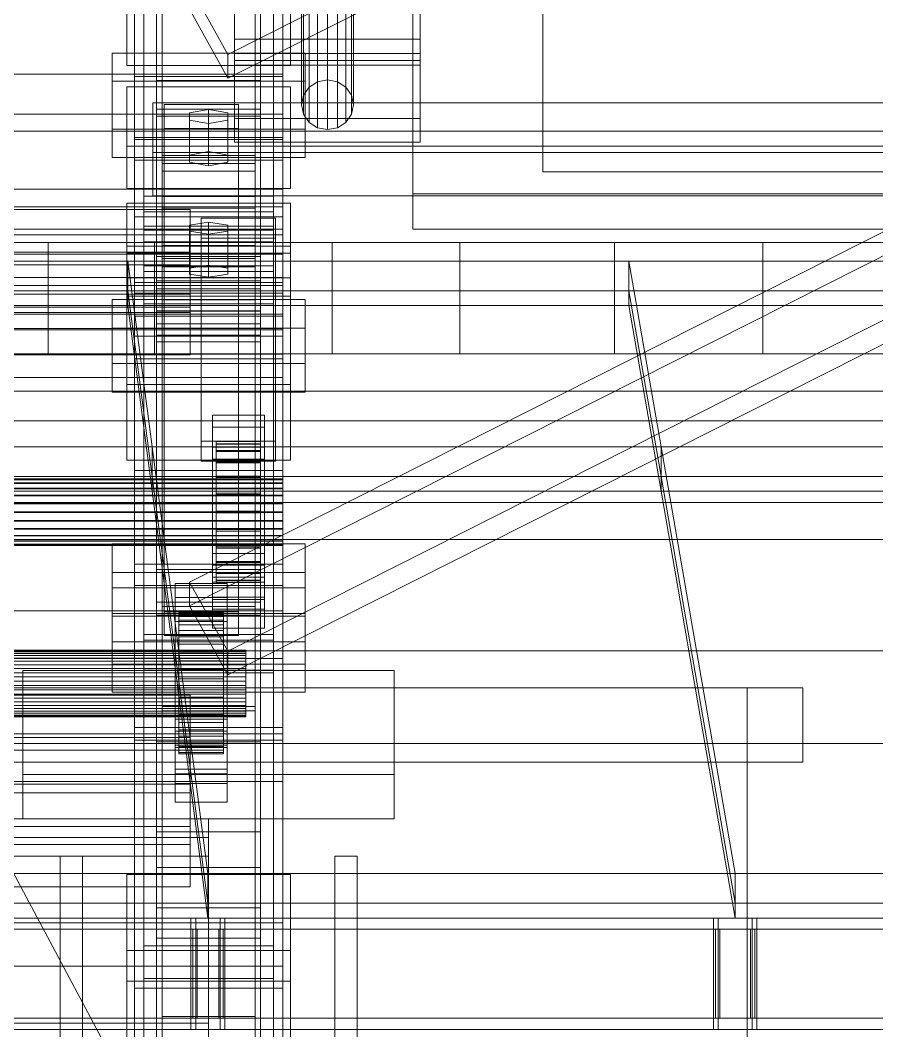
# Model space of a CAD drawing. Header units: millimetres. Extents: x -2500 to 58855, y -53268 to 6837.
# Drawn here: x 379.3 to 609.9, y -33142.4 to -32870.1 of the extents above; entities that cross this region are included whole.
import ezdxf

# ---------------------------------------------------------------- set-up
doc = ezdxf.new("R2010")
doc.units = ezdxf.units.MM
for name, color, linetype, lineweight in [('frontal_C01', 7, 'Continuous', 0), ('frontal_C02', 7, 'Continuous', 0), ('frontal_C03', 7, 'Continuous', 0), ('frontal_mezcladora', 7, 'Continuous', 0), ('frontal_secador', 7, 'Continuous', 0)]:
    doc.layers.add(name, color=color, linetype=linetype, lineweight=lineweight)

msp = doc.modelspace()

# ---------------------------------------------------------------- linework, layer by layer
at = {"layer": 'frontal_C01'}
for p, q in [((412.5, -32926.695), (412.5, -32651.961)), ((447.5, -32651.961), (447.5, -32926.695)), ((412.5, -32936.3), (412.5, -32661.566)), ((447.5, -32936.3), (447.5, -32661.566)), ((410, -32907.814), (410, -32736.521)), ((450, -32736.521), (450, -32907.814)), ((410, -33130.885), (410, -32746.676)), ((450, -32746.676), (450, -33130.885)), ((417.5, -32751.695), (417.5, -32917.569)), ((417.5, -33411.882), (417.5, -32752.939)), ((442.5, -32917.569), (442.5, -32751.695)), ((442.5, -32752.939), (442.5, -33411.882)), ((412.5, -33035.555), (412.5, -32760.82)), ((447.5, -32760.82), (447.5, -33035.555)), ((412.5, -33045.16), (412.5, -32770.426)), ((447.5, -33045.16), (447.5, -32770.426)), ((417.5, -33437.251), (417.5, -32778.308)), ((417.5, -32779.551), (417.5, -32945.426)), ((442.5, -33437.251), (442.5, -32778.308)), ((442.5, -32779.551), (442.5, -32945.426)), ((410, -32955.182), (410, -32783.889)), ((410, -33168.78), (410, -32784.57)), ((450, -32955.182), (450, -32783.889)), ((450, -33168.78), (450, -32784.57)), ((416, -32886.311), (416, -32802.024)), ((444, -32802.024), (444, -32886.311)), ((416, -32811.629), (416, -32895.917)), ((444, -32895.917), (444, -32811.629)), ((408, -32853.869), (408, -32882.289)), ((452, -32882.289), (452, -32853.869)), ((408, -32859.877), (408, -32882.289)), ((452, -32882.289), (452, -32859.877)), ((404, -32899.465), (404, -32878.974)), ((404, -32878.974), (456, -32878.974)), ((404, -32886.553), (404, -32878.974)), ((456, -32878.974), (456, -32899.465)), ((456, -32878.974), (456, -32886.553)), ((408, -32882.289), (452, -32882.289)), ((444, -32886.311), (416, -32886.311)), ((416, -32886.311), (416, -32895.917)), ((444, -32895.917), (444, -32886.311)), ((456, -32886.553), (404, -32886.553)), ((404, -32886.553), (404, -32907.044)), ((408, -32904.048), (408, -32888.039)), ((408, -32888.039), (452, -32888.039)), ((408, -32899.408), (408, -32888.039)), ((452, -32888.039), (452, -32904.048)), ((452, -32888.039), (452, -32899.408)), ((456, -32907.044), (456, -32886.553)), ((418, -32899.245), (418, -32892.842)), ((418, -32892.842), (438, -32892.842)), ((418, -33029.451), (418, -32892.842)), ((430, -32894.123), (424.804, -32895.083)), ((435.196, -32895.083), (430, -32894.123)), ((430, -32905.491), (430, -32894.123)), ((438, -32892.842), (438, -32899.245)), ((438, -32892.842), (438, -33029.451)), ((416, -32895.917), (444, -32895.917)), ((424.804, -32895.083), (424.804, -32897.004)), ((424.804, -32906.451), (424.804, -32895.083)), ((424.804, -32897.004), (430, -32897.965)), ((424.804, -32908.372), (424.804, -32897.004)), ((430, -32897.965), (435.196, -32897.004)), ((435.196, -32897.004), (435.196, -32895.083)), ((435.196, -32906.451), (435.196, -32895.083)), ((435.196, -32908.372), (435.196, -32897.004)), ((456, -32899.465), (404, -32899.465)), ((404, -32899.465), (404, -32907.044)), ((452, -32899.408), (408, -32899.408)), ((408, -32899.408), (408, -32915.416)), ((438, -32899.245), (418, -32899.245)), ((418, -32899.245), (418, -33035.855)), ((430, -32897.965), (430, -32909.333)), ((438, -33035.855), (438, -32899.245)), ((452, -32915.416), (452, -32899.408)), ((456, -32907.044), (456, -32899.465)), ((452, -32904.048), (408, -32904.048)), ((408, -32904.048), (408, -32915.416)), ((424.804, -32906.451), (430, -32905.491)), ((430, -32905.491), (435.196, -32906.451)), ((452, -32915.416), (452, -32904.048)), ((404, -32907.044), (456, -32907.044)), ((450, -32907.814), (410, -32907.814)), ((410, -32907.814), (410, -32955.182)), ((410, -33016.673), (410, -32907.814)), ((424.804, -32908.372), (424.804, -32906.451)), ((435.196, -32906.451), (435.196, -32908.372)), ((450, -32955.182), (450, -32907.814)), ((450, -32907.814), (450, -33016.673)), ((430, -32909.333), (424.804, -32908.372)), ((435.196, -32908.372), (430, -32909.333)), ((408, -32915.416), (452, -32915.416)), ((442.5, -32917.569), (417.5, -32917.569)), ((417.5, -32917.569), (417.5, -32945.426)), ((442.5, -32945.426), (442.5, -32917.569)), ((-450, -32920.358), (450, -32920.358)), ((450, -32920.358), (450, -32933.165)), ((450, -32920.358), (450, -32953.515)), ((447.5, -32926.695), (412.5, -32926.695)), ((412.5, -32926.695), (412.5, -32936.3)), ((447.5, -32936.3), (447.5, -32926.695)), ((-425, -32932.572), (425, -32932.572)), ((425, -32932.572), (425, -32948.837)), ((425, -32932.572), (425, -32943.94)), ((450, -32933.165), (-450, -32933.165)), ((450, -32966.322), (450, -32933.165)), ((412.5, -32936.3), (447.5, -32936.3)), ((425, -32943.94), (-425, -32943.94)), ((416, -32954.98), (416, -32945.375)), ((416, -32945.375), (444, -32945.375)), ((416, -33030.39), (416, -32945.375)), ((417.5, -32945.426), (442.5, -32945.426)), ((425, -32960.205), (425, -32943.94)), ((444, -32945.375), (444, -32954.98)), ((444, -32945.375), (444, -33030.39)), ((425, -32948.837), (-425, -32948.837)), ((425, -32960.205), (425, -32948.837)), ((450, -32953.515), (-450, -32953.515)), ((450, -32966.322), (450, -32953.515)), ((410, -32955.182), (450, -32955.182)), ((410, -33064.041), (410, -32955.182)), ((444, -32954.98), (416, -32954.98)), ((416, -32954.98), (416, -33039.995)), ((444, -33039.995), (444, -32954.98)), ((450, -33064.041), (450, -32955.182)), ((-425, -32960.205), (425, -32960.205)), ((-450, -32966.322), (450, -32966.322)), ((450, -33016.673), (410, -33016.673)), ((410, -33016.673), (410, -33064.041)), ((410, -33400.882), (410, -33016.673)), ((450, -33064.041), (450, -33016.673)), ((450, -33016.673), (450, -33400.882)), ((421, -33025.662), (421, -33021.82)), ((421, -33021.82), (435, -33021.82)), ((421, -33061.609), (421, -33021.82)), ((435, -33021.82), (435, -33025.662)), ((435, -33021.82), (435, -33061.609)), ((404, -33043.543), (404, -33023.052)), ((404, -33023.052), (456, -33023.052)), ((404, -33030.631), (404, -33023.052)), ((456, -33023.052), (456, -33043.543)), ((456, -33023.052), (456, -33030.631)), ((435, -33025.662), (421, -33025.662)), ((421, -33025.662), (421, -33065.451)), ((435, -33065.451), (435, -33025.662)), ((-450, -33029.217), (450, -33029.217)), ((456, -33030.631), (404, -33030.631)), ((404, -33030.631), (404, -33051.122)), ((444, -33030.39), (416, -33030.39)), ((416, -33030.39), (416, -33039.995)), ((438, -33029.451), (418, -33029.451)), ((418, -33029.451), (418, -33035.855)), ((422, -33039.777), (422, -33029.797)), ((422, -33029.797), (422, -33030.128)), ((422, -33029.797), (434, -33029.797)), ((422, -33030.758), (422, -33029.797)), ((422, -33039.933), (422, -33030.128)), ((422, -33030.128), (422, -33031.729)), ((422, -33030.128), (434, -33030.128)), ((434, -33030.128), (434, -33029.797)), ((434, -33029.797), (434, -33039.777)), ((434, -33029.797), (434, -33030.758)), ((434, -33031.729), (434, -33030.128)), ((434, -33030.128), (434, -33039.933)), ((438, -33035.855), (438, -33029.451)), ((444, -33039.995), (444, -33030.39)), ((450, -33029.217), (450, -33042.024)), ((450, -33029.217), (450, -33062.374)), ((456, -33051.122), (456, -33030.631)), ((421, -33035.907), (421, -33032.065)), ((421, -33032.065), (435, -33032.065)), ((421, -33071.854), (421, -33032.065)), ((422, -33040.232), (422, -33030.758)), ((422, -33030.758), (434, -33030.758)), ((422, -33032.946), (422, -33030.758)), ((422, -33040.692), (422, -33031.729)), ((422, -33031.729), (422, -33034.49)), ((422, -33031.729), (434, -33031.729)), ((422, -33041.268), (422, -33032.946)), ((422, -33032.946), (434, -33032.946)), ((422, -33036.211), (422, -33032.946)), ((434, -33030.758), (434, -33040.232)), ((434, -33030.758), (434, -33032.946)), ((434, -33034.49), (434, -33031.729)), ((434, -33031.729), (434, -33040.692)), ((434, -33032.946), (434, -33041.268)), ((434, -33032.946), (434, -33036.211)), ((435, -33032.065), (435, -33035.907)), ((435, -33032.065), (435, -33071.854)), ((447.5, -33035.555), (412.5, -33035.555)), ((412.5, -33035.555), (412.5, -33045.16)), ((418, -33035.855), (438, -33035.855)), ((435, -33035.907), (421, -33035.907)), ((421, -33035.907), (421, -33075.696)), ((422, -33042), (422, -33034.49)), ((422, -33034.49), (422, -33038.223)), ((422, -33034.49), (434, -33034.49)), ((434, -33038.223), (434, -33034.49)), ((434, -33034.49), (434, -33042)), ((435, -33075.696), (435, -33035.907)), ((447.5, -33045.16), (447.5, -33035.555)), ((422, -33042.815), (422, -33036.211)), ((422, -33036.211), (434, -33036.211)), ((422, -33040.332), (422, -33036.211)), ((422, -33043.768), (422, -33038.223)), ((422, -33038.223), (422, -33042.675)), ((422, -33038.223), (434, -33038.223)), ((434, -33036.211), (434, -33042.815)), ((434, -33036.211), (434, -33040.332)), ((434, -33042.675), (434, -33038.223)), ((434, -33038.223), (434, -33043.768)), ((-440, -33039.777), (440, -33039.777)), ((-440, -33039.933), (440, -33039.933)), ((-440, -33040.232), (440, -33040.232)), ((-440, -33040.692), (440, -33040.692)), ((-440, -33041.268), (440, -33041.268)), ((416, -33039.995), (444, -33039.995)), ((422, -33039.933), (422, -33039.777)), ((434, -33039.777), (422, -33039.777)), ((422, -33039.777), (422, -33040.232)), ((422, -33040.692), (422, -33039.933)), ((434, -33039.933), (422, -33039.933)), ((434, -33040.232), (422, -33040.232)), ((422, -33040.232), (422, -33041.268)), ((422, -33044.767), (422, -33040.332)), ((422, -33040.332), (434, -33040.332)), ((422, -33045.027), (422, -33040.332)), ((422, -33042), (422, -33040.692)), ((434, -33040.692), (422, -33040.692)), ((434, -33041.268), (422, -33041.268)), ((422, -33041.268), (422, -33042.815)), ((434, -33039.777), (434, -33039.933)), ((434, -33040.232), (434, -33039.777)), ((434, -33039.933), (434, -33040.692)), ((434, -33041.268), (434, -33040.232)), ((434, -33040.332), (434, -33044.767)), ((434, -33040.332), (434, -33045.027)), ((434, -33040.692), (434, -33042)), ((434, -33042.815), (434, -33041.268)), ((440, -33039.933), (440, -33039.777)), ((440, -33039.777), (440, -33040.232)), ((440, -33040.692), (440, -33039.933)), ((440, -33040.232), (440, -33041.268)), ((440, -33042), (440, -33040.692)), ((440, -33041.268), (440, -33042.815)), ((450, -33042.024), (-450, -33042.024)), ((-440, -33042), (440, -33042)), ((-440, -33042.815), (440, -33042.815)), ((-440, -33043.768), (440, -33043.768)), ((456, -33043.543), (404, -33043.543)), ((404, -33043.543), (404, -33051.122)), ((422, -33043.768), (422, -33042)), ((434, -33042), (422, -33042)), ((422, -33042.675), (422, -33045.877)), ((434, -33042.675), (422, -33042.675)), ((422, -33042.675), (422, -33047.541)), ((434, -33042.815), (422, -33042.815)), ((422, -33042.815), (422, -33044.767)), ((422, -33045.877), (422, -33043.768)), ((434, -33043.768), (422, -33043.768)), ((434, -33042), (434, -33043.768)), ((434, -33045.877), (434, -33042.675)), ((434, -33047.541), (434, -33042.675)), ((434, -33044.767), (434, -33042.815)), ((434, -33043.768), (434, -33045.877)), ((440, -33043.768), (440, -33042)), ((440, -33042.815), (440, -33044.767)), ((440, -33045.877), (440, -33043.768)), ((450, -33075.181), (450, -33042.024)), ((456, -33051.122), (456, -33043.543)), ((-440, -33044.767), (440, -33044.767)), ((440, -33045.877), (-440, -33045.877)), ((-440, -33046.991), (440, -33046.991)), ((412.5, -33045.16), (447.5, -33045.16)), ((434, -33044.767), (422, -33044.767)), ((422, -33044.767), (422, -33046.991)), ((422, -33046.991), (422, -33045.027)), ((422, -33045.027), (434, -33045.027)), ((422, -33049.975), (422, -33045.027)), ((422, -33045.877), (434, -33045.877)), ((422, -33048.181), (422, -33045.877)), ((434, -33046.991), (422, -33046.991)), ((422, -33046.991), (422, -33049.335)), ((434, -33046.991), (434, -33044.767)), ((434, -33045.027), (434, -33046.991)), ((434, -33045.027), (434, -33049.975)), ((434, -33045.877), (434, -33048.181)), ((434, -33049.335), (434, -33046.991)), ((440, -33044.767), (440, -33046.991)), ((440, -33048.181), (440, -33045.877)), ((440, -33046.991), (440, -33049.335)), ((-440, -33048.181), (440, -33048.181)), ((-440, -33049.335), (440, -33049.335)), ((422, -33048.181), (422, -33047.541)), ((422, -33047.541), (422, -33052.49)), ((422, -33047.541), (434, -33047.541)), ((422, -33050.526), (422, -33048.181)), ((434, -33048.181), (422, -33048.181)), ((422, -33049.335), (422, -33049.975)), ((434, -33049.335), (422, -33049.335)), ((422, -33049.335), (422, -33051.64)), ((434, -33052.49), (434, -33047.541)), ((434, -33047.541), (434, -33048.181)), ((434, -33048.181), (434, -33050.526)), ((434, -33049.975), (434, -33049.335)), ((434, -33051.64), (434, -33049.335)), ((440, -33050.526), (440, -33048.181)), ((440, -33049.335), (440, -33051.64)), ((-440, -33050.526), (440, -33050.526)), ((-440, -33051.64), (440, -33051.64)), ((404, -33051.122), (456, -33051.122)), ((422, -33049.975), (434, -33049.975)), ((422, -33054.841), (422, -33049.975)), ((422, -33052.75), (422, -33050.526)), ((422, -33050.526), (422, -33052.49)), ((434, -33050.526), (422, -33050.526)), ((422, -33051.64), (422, -33054.841)), ((434, -33051.64), (422, -33051.64)), ((422, -33051.64), (422, -33053.748)), ((422, -33052.49), (422, -33057.184)), ((422, -33052.49), (434, -33052.49)), ((434, -33049.975), (434, -33054.841)), ((434, -33052.49), (434, -33050.526)), ((434, -33050.526), (434, -33052.75)), ((434, -33054.841), (434, -33051.64)), ((434, -33053.748), (434, -33051.64)), ((434, -33057.184), (434, -33052.49)), ((440, -33052.75), (440, -33050.526)), ((440, -33051.64), (440, -33053.748)), ((-440, -33052.75), (440, -33052.75)), ((-440, -33053.748), (440, -33053.748)), ((-440, -33054.701), (440, -33054.701)), ((422, -33054.701), (422, -33052.75)), ((422, -33052.75), (422, -33057.184)), ((434, -33052.75), (422, -33052.75)), ((422, -33053.748), (422, -33059.293)), ((434, -33053.748), (422, -33053.748)), ((422, -33053.748), (422, -33055.517)), ((422, -33056.248), (422, -33054.701)), ((422, -33054.701), (422, -33061.305)), ((434, -33054.701), (422, -33054.701)), ((422, -33054.841), (434, -33054.841)), ((422, -33059.293), (422, -33054.841)), ((434, -33057.184), (434, -33052.75)), ((434, -33052.75), (434, -33054.701)), ((434, -33059.293), (434, -33053.748)), ((434, -33055.517), (434, -33053.748)), ((434, -33061.305), (434, -33054.701)), ((434, -33054.701), (434, -33056.248)), ((434, -33054.841), (434, -33059.293)), ((440, -33054.701), (440, -33052.75)), ((440, -33053.748), (440, -33055.517)), ((440, -33056.248), (440, -33054.701)), ((-440, -33055.517), (440, -33055.517)), ((-440, -33056.248), (440, -33056.248)), ((-440, -33056.825), (440, -33056.825)), ((-440, -33057.284), (440, -33057.284)), ((-440, -33057.583), (440, -33057.583)), ((-440, -33057.74), (440, -33057.74)), ((422, -33055.517), (422, -33063.026)), ((434, -33055.517), (422, -33055.517)), ((422, -33055.517), (422, -33056.825)), ((422, -33057.284), (422, -33056.248)), ((422, -33056.248), (422, -33064.57)), ((434, -33056.248), (422, -33056.248)), ((422, -33056.825), (422, -33065.787)), ((434, -33056.825), (422, -33056.825)), ((422, -33056.825), (422, -33057.583)), ((422, -33057.184), (422, -33061.305)), ((422, -33057.184), (434, -33057.184)), ((422, -33057.74), (422, -33057.284)), ((422, -33057.284), (422, -33066.758)), ((434, -33057.284), (422, -33057.284)), ((422, -33057.583), (422, -33067.388)), ((434, -33057.583), (422, -33057.583)), ((422, -33057.583), (422, -33057.74)), ((422, -33057.74), (422, -33067.719)), ((434, -33057.74), (422, -33057.74)), ((434, -33063.026), (434, -33055.517)), ((434, -33056.825), (434, -33055.517)), ((434, -33064.57), (434, -33056.248)), ((434, -33056.248), (434, -33057.284)), ((434, -33065.787), (434, -33056.825)), ((434, -33057.583), (434, -33056.825)), ((434, -33061.305), (434, -33057.184)), ((434, -33066.758), (434, -33057.284)), ((434, -33057.284), (434, -33057.74)), ((434, -33067.388), (434, -33057.583)), ((434, -33057.74), (434, -33057.583)), ((434, -33067.719), (434, -33057.74)), ((440, -33055.517), (440, -33056.825)), ((440, -33057.284), (440, -33056.248)), ((440, -33056.825), (440, -33057.583)), ((440, -33057.74), (440, -33057.284)), ((440, -33057.583), (440, -33057.74)), ((421, -33073.175), (421, -33058.447)), ((421, -33058.447), (435, -33058.447)), ((421, -33066.025), (421, -33058.447)), ((422, -33059.293), (434, -33059.293)), ((422, -33063.026), (422, -33059.293)), ((434, -33059.293), (434, -33063.026)), ((435, -33058.447), (435, -33073.175)), ((435, -33058.447), (435, -33066.025)), ((450, -33062.374), (-450, -33062.374)), ((435, -33061.609), (421, -33061.609)), ((421, -33061.609), (421, -33065.451)), ((422, -33061.305), (422, -33064.57)), ((422, -33061.305), (434, -33061.305)), ((422, -33063.026), (434, -33063.026)), ((422, -33065.787), (422, -33063.026)), ((434, -33064.57), (434, -33061.305)), ((434, -33063.026), (434, -33065.787)), ((435, -33065.451), (435, -33061.609)), ((450, -33075.181), (450, -33062.374)), ((410, -33064.041), (450, -33064.041)), ((410, -33448.25), (410, -33064.041)), ((421, -33065.451), (435, -33065.451)), ((435, -33066.025), (421, -33066.025)), ((421, -33066.025), (421, -33080.753)), ((422, -33064.57), (422, -33066.758)), ((422, -33064.57), (434, -33064.57)), ((422, -33065.787), (434, -33065.787)), ((422, -33067.388), (422, -33065.787)), ((434, -33066.758), (434, -33064.57)), ((434, -33065.787), (434, -33067.388)), ((435, -33080.753), (435, -33066.025)), ((450, -33448.25), (450, -33064.041)), ((422, -33066.758), (422, -33067.719)), ((422, -33066.758), (434, -33066.758)), ((422, -33067.388), (434, -33067.388)), ((422, -33067.719), (422, -33067.388)), ((422, -33067.719), (434, -33067.719)), ((434, -33067.719), (434, -33066.758)), ((434, -33067.388), (434, -33067.719)), ((435, -33071.854), (421, -33071.854)), ((421, -33071.854), (421, -33075.696)), ((435, -33073.175), (421, -33073.175)), ((421, -33073.175), (421, -33080.753)), ((435, -33075.696), (435, -33071.854)), ((435, -33080.753), (435, -33073.175)), ((-450, -33075.181), (450, -33075.181)), ((-425, -33075.923), (425, -33075.923)), ((421, -33075.696), (435, -33075.696)), ((425, -33075.923), (425, -33092.188)), ((425, -33075.923), (425, -33087.291)), ((421, -33080.753), (435, -33080.753)), ((425, -33087.291), (-425, -33087.291)), ((425, -33103.556), (425, -33087.291)), ((416, -33098.332), (416, -33088.726)), ((416, -33088.726), (444, -33088.726)), ((416, -33174.468), (416, -33088.726)), ((444, -33088.726), (444, -33098.332)), ((444, -33088.726), (444, -33174.468)), ((425, -33092.188), (-425, -33092.188)), ((425, -33103.556), (425, -33092.188)), ((444, -33098.332), (416, -33098.332)), ((416, -33098.332), (416, -33184.074)), ((444, -33184.074), (444, -33098.332)), ((-425, -33103.556), (425, -33103.556)), ((450, -33130.885), (410, -33130.885)), ((410, -33130.885), (410, -33168.78)), ((410, -33515.094), (410, -33130.885)), ((450, -33168.78), (450, -33130.885)), ((450, -33130.885), (450, -33515.094))]:
    msp.add_line(p, q, dxfattribs=at)
at = {"layer": 'frontal_C02'}
for p, q in [((485, -32916.833), (485, -32694.711)), ((485, -32704.274), (485, -32926.396)), ((416, -32948.517), (416, -32733.342)), ((444, -32733.342), (444, -32948.517)), ((416, -32741.525), (416, -32956.701)), ((444, -32956.701), (444, -32741.525)), ((435.136, -32879.321), (685.136, -32753.084)), ((435.136, -32885.751), (685.136, -32759.514)), ((410, -32923.039), (410, -32766.677)), ((450, -32766.677), (450, -32923.039)), ((410, -32961.292), (410, -32804.93)), ((450, -32961.292), (450, -32804.93)), ((437, -32882.251), (437, -32809.185)), ((487, -32809.185), (487, -32882.251)), ((457.05, -32888.144), (457.05, -32820.923)), ((459.321, -32886.693), (459.321, -32819.472)), ((462, -32886.184), (462, -32818.962)), ((464.679, -32886.693), (464.679, -32819.472)), ((466.95, -32888.144), (466.95, -32820.923)), ((437, -32875.235), (437, -32822.627)), ((437, -32823.53), (437, -32896.596)), ((455.533, -32890.316), (455.533, -32823.095)), ((468.467, -32890.316), (468.467, -32823.095)), ((487, -32822.627), (487, -32875.235)), ((487, -32896.596), (487, -32823.53)), ((437, -32879.06), (437, -32826.452)), ((455, -32892.878), (455, -32825.657)), ((469, -32825.657), (469, -32892.878)), ((487, -32826.452), (487, -32879.06)), ((437, -32828.365), (437, -32880.973)), ((455.533, -32895.44), (455.533, -32828.219)), ((468.467, -32895.44), (468.467, -32828.219)), ((487, -32880.973), (487, -32828.365)), ((457.05, -32897.612), (457.05, -32830.39)), ((459.321, -32899.063), (459.321, -32831.842)), ((464.679, -32899.063), (464.679, -32831.842)), ((466.95, -32897.612), (466.95, -32830.39)), ((462, -32899.572), (462, -32832.351)), ((437, -32850.361), (437, -32902.968)), ((487, -32902.968), (487, -32850.361)), ((520, -32851.694), (520, -32910.987)), ((520, -32852.534), (520, -32910.987)), ((435.136, -32879.321), (424.864, -32860.716)), ((424.864, -32867.145), (435.136, -32885.751)), ((487, -32875.235), (437, -32875.235)), ((437, -32875.235), (437, -32880.973)), ((487, -32880.973), (487, -32875.235)), ((435.136, -32885.751), (435.136, -32879.321)), ((487, -32879.06), (437, -32879.06)), ((437, -32879.06), (437, -32902.968)), ((437, -32880.973), (487, -32880.973)), ((487, -32902.968), (487, -32879.06)), ((487, -32882.251), (437, -32882.251)), ((437, -32882.251), (437, -32896.596)), ((487, -32896.596), (487, -32882.251)), ((459.321, -32886.693), (462, -32886.184)), ((462, -32886.184), (464.679, -32886.693)), ((455.533, -32890.316), (457.05, -32888.144)), ((457.05, -32888.144), (459.321, -32886.693)), ((464.679, -32886.693), (466.95, -32888.144)), ((466.95, -32888.144), (468.467, -32890.316)), ((455, -32892.878), (455.533, -32890.316)), ((468.467, -32890.316), (469, -32892.878)), ((415, -32904.025), (415, -32892.334)), ((415, -32892.334), (760, -32892.334)), ((415, -32905.723), (415, -32892.334)), ((416, -32902.271), (416, -32894.088)), ((416, -32894.088), (444, -32894.088)), ((416, -33109.263), (416, -32894.088)), ((444, -32894.088), (444, -32902.271)), ((444, -32894.088), (444, -33109.263)), ((455.533, -32895.44), (455, -32892.878)), ((469, -32892.878), (468.467, -32895.44)), ((424.864, -33021.462), (674.864, -32895.225)), ((437, -32896.596), (487, -32896.596)), ((457.05, -32897.612), (455.533, -32895.44)), ((468.467, -32895.44), (466.95, -32897.612)), ((459.321, -32899.063), (457.05, -32897.612)), ((462, -32899.572), (459.321, -32899.063)), ((464.679, -32899.063), (462, -32899.572)), ((466.95, -32897.612), (464.679, -32899.063)), ((444, -32902.271), (416, -32902.271)), ((416, -32902.271), (416, -33117.447)), ((674.864, -32901.655), (424.864, -33027.892)), ((444, -33117.447), (444, -32902.271)), ((760, -32904.025), (415, -32904.025)), ((415, -32904.025), (415, -32917.413)), ((437, -32902.968), (487, -32902.968)), ((760, -32905.723), (415, -32905.723)), ((415, -32905.723), (415, -32917.413)), ((520, -32910.987), (740, -32910.987)), ((435.136, -33040.067), (685.136, -32913.83)), ((415, -32917.413), (760, -32917.413)), ((775, -32916.833), (485, -32916.833)), ((485, -32916.833), (485, -32926.396)), ((-425, -32921.124), (425, -32921.124)), ((425, -32921.124), (425, -32935.971)), ((425, -32921.124), (425, -32932.6)), ((435.136, -33046.497), (685.136, -32920.26)), ((450, -32923.039), (410, -32923.039)), ((410, -32923.039), (410, -32961.292)), ((410, -33022.409), (410, -32923.039)), ((450, -32961.292), (450, -32923.039)), ((450, -32923.039), (450, -33022.409)), ((485, -32926.396), (775, -32926.396)), ((425, -32932.6), (-425, -32932.6)), ((425, -32947.447), (425, -32932.6)), ((416, -32942.495), (416, -32933.727)), ((416, -32933.727), (444, -32933.727)), ((416, -33018.078), (416, -32933.727)), ((444, -32933.727), (444, -32942.495)), ((444, -32933.727), (444, -33018.078)), ((425, -32935.971), (-425, -32935.971)), ((412.5, -32946.549), (412.5, -32937.781)), ((412.5, -32937.781), (447.5, -32937.781)), ((412.5, -33119.485), (412.5, -32937.781)), ((425, -32947.447), (425, -32935.971)), ((447.5, -32937.781), (447.5, -32946.549)), ((447.5, -32937.781), (447.5, -33119.485)), ((408, -32959.969), (408, -32939.511)), ((408, -32939.511), (452, -32939.511)), ((408, -32968.201), (408, -32939.511)), ((452, -32939.511), (452, -32959.969)), ((452, -32939.511), (452, -32968.201)), ((450, -32943.599), (410, -32943.599)), ((410, -32943.599), (410, -32991.416)), ((410, -33099.961), (410, -32943.599)), ((444, -32942.495), (416, -32942.495)), ((416, -32942.495), (416, -33026.846)), ((444, -33026.846), (444, -32942.495)), ((450, -32991.416), (450, -32943.599)), ((450, -32943.599), (450, -33099.961)), ((-425, -32947.447), (425, -32947.447)), ((447.5, -32946.549), (412.5, -32946.549)), ((412.5, -33128.253), (412.5, -32946.549)), ((444, -32948.517), (416, -32948.517)), ((416, -32948.517), (416, -32956.701)), ((444, -32956.701), (444, -32948.517)), ((447.5, -33128.253), (447.5, -32946.549)), ((416, -32956.701), (444, -32956.701)), ((452, -32959.969), (408, -32959.969)), ((408, -32959.969), (408, -32988.66)), ((410, -32961.292), (450, -32961.292)), ((410, -33060.662), (410, -32961.292)), ((450, -33060.662), (450, -32961.292)), ((452, -32988.66), (452, -32959.969)), ((452, -32968.201), (408, -32968.201)), ((408, -32968.201), (408, -32988.66)), ((452, -32988.66), (452, -32968.201)), ((408, -32988.66), (452, -32988.66)), ((410, -32991.416), (450, -32991.416)), ((410, -33147.778), (410, -32991.416)), ((450, -33147.778), (450, -32991.416)), ((404, -33029.902), (404, -33011.197)), ((404, -33011.197), (456, -33011.197)), ((404, -33018.848), (404, -33011.197)), ((456, -33011.197), (456, -33029.902)), ((456, -33011.197), (456, -33018.848)), ((456, -33018.848), (404, -33018.848)), ((404, -33018.848), (404, -33037.553)), ((444, -33018.078), (416, -33018.078)), ((416, -33018.078), (416, -33026.846)), ((444, -33026.846), (444, -33018.078)), ((456, -33037.553), (456, -33018.848)), ((450, -33022.409), (410, -33022.409)), ((410, -33022.409), (410, -33060.662)), ((410, -33373.127), (410, -33022.409)), ((435.136, -33040.067), (424.864, -33021.462)), ((424.864, -33021.462), (424.864, -33027.892)), ((450, -33060.662), (450, -33022.409)), ((450, -33022.409), (450, -33373.127)), ((416, -33026.846), (444, -33026.846)), ((417.5, -33056.197), (417.5, -33026.875)), ((417.5, -33026.875), (442.5, -33026.875)), ((417.5, -33026.875), (417.5, -33109.208)), ((424.864, -33027.892), (435.136, -33046.497)), ((442.5, -33026.875), (442.5, -33056.197)), ((442.5, -33109.208), (442.5, -33026.875)), ((456, -33029.902), (404, -33029.902)), ((404, -33029.902), (404, -33037.553)), ((442.5, -33028.053), (417.5, -33028.053)), ((417.5, -33028.053), (417.5, -33055.019)), ((417.5, -33560.475), (417.5, -33028.053)), ((442.5, -33055.019), (442.5, -33028.053)), ((442.5, -33028.053), (442.5, -33560.475)), ((456, -33037.553), (456, -33029.902)), ((404, -33037.553), (456, -33037.553)), ((412.5, -33045.92), (412.5, -33037.152)), ((412.5, -33037.152), (447.5, -33037.152)), ((412.5, -33218.856), (412.5, -33037.152)), ((447.5, -33037.152), (447.5, -33045.92)), ((447.5, -33037.152), (447.5, -33218.856)), ((435.136, -33046.497), (435.136, -33040.067)), ((447.5, -33045.92), (412.5, -33045.92)), ((412.5, -33227.624), (412.5, -33045.92)), ((447.5, -33227.624), (447.5, -33045.92)), ((-425, -33051.909), (425, -33051.909)), ((425, -33051.909), (425, -33066.756)), ((425, -33051.909), (425, -33063.385)), ((417.5, -33055.019), (442.5, -33055.019)), ((417.5, -33587.441), (417.5, -33055.019)), ((442.5, -33587.441), (442.5, -33055.019)), ((442.5, -33056.197), (417.5, -33056.197)), ((417.5, -33056.197), (417.5, -33138.53)), ((442.5, -33056.197), (442.5, -33138.53)), ((410, -33060.662), (450, -33060.662)), ((410, -33411.381), (410, -33060.662)), ((450, -33411.381), (450, -33060.662)), ((425, -33063.385), (-425, -33063.385)), ((425, -33078.232), (425, -33063.385)), ((416, -33073.28), (416, -33064.512)), ((416, -33064.512), (444, -33064.512)), ((416, -33149.598), (416, -33064.512)), ((444, -33064.512), (444, -33073.28)), ((444, -33064.512), (444, -33149.598)), ((425, -33066.756), (-425, -33066.756)), ((425, -33078.232), (425, -33066.756)), ((444, -33073.28), (416, -33073.28)), ((416, -33073.28), (416, -33158.366)), ((444, -33158.366), (444, -33073.28)), ((-425, -33078.232), (425, -33078.232)), ((408, -33120.715), (408, -33100.257)), ((408, -33100.257), (452, -33100.257)), ((408, -33128.947), (408, -33100.257)), ((450, -33099.961), (410, -33099.961)), ((410, -33099.961), (410, -33147.778)), ((410, -33199.331), (410, -33099.961)), ((450, -33147.778), (450, -33099.961)), ((450, -33099.961), (450, -33199.331)), ((452, -33100.257), (452, -33120.715)), ((452, -33100.257), (452, -33128.947)), ((444, -33109.263), (416, -33109.263)), ((416, -33109.263), (416, -33117.447)), ((442.5, -33109.208), (417.5, -33109.208)), ((417.5, -33109.208), (417.5, -33138.53)), ((442.5, -33138.53), (442.5, -33109.208)), ((444, -33117.447), (444, -33109.263)), ((-450, -33113.242), (450, -33113.242)), ((450, -33113.242), (450, -33124.933)), ((450, -33113.242), (450, -33146.714)), ((416, -33117.447), (444, -33117.447)), ((447.5, -33119.485), (412.5, -33119.485)), ((412.5, -33119.485), (412.5, -33128.253)), ((447.5, -33128.253), (447.5, -33119.485)), ((452, -33120.715), (408, -33120.715)), ((408, -33120.715), (408, -33149.406)), ((452, -33149.406), (452, -33120.715)), ((450, -33124.933), (-450, -33124.933)), ((450, -33158.405), (450, -33124.933)), ((412.5, -33128.253), (447.5, -33128.253)), ((452, -33128.947), (408, -33128.947)), ((408, -33128.947), (408, -33149.406)), ((452, -33149.406), (452, -33128.947)), ((417.5, -33138.53), (442.5, -33138.53))]:
    msp.add_line(p, q, dxfattribs=at)
at = {"layer": 'frontal_C03'}
for p, q in [((417.5, -32920.749), (417.5, -32528.676)), ((442.5, -32528.676), (442.5, -32920.749)), ((417.5, -32930.81), (417.5, -32538.737)), ((442.5, -32930.81), (442.5, -32538.737)), ((410, -32902.251), (410, -32579.08)), ((450, -32579.08), (450, -32902.251)), ((412.5, -32921.74), (412.5, -32594.301)), ((447.5, -32594.301), (447.5, -32921.74)), ((412.5, -32929.819), (412.5, -32602.381)), ((447.5, -32929.819), (447.5, -32602.381)), ((410, -32940.773), (410, -32617.602)), ((450, -32940.773), (450, -32617.602)), ((410, -32837.069), (410, -32885.222)), ((410, -32901.703), (410, -32837.069)), ((450, -32885.222), (450, -32837.069)), ((450, -32837.069), (450, -32901.703)), ((450, -32850.944), (450, -32884.651)), ((410, -32885.222), (410, -32858.291)), ((450, -32885.222), (450, -32858.291)), ((450, -32895.423), (450, -32861.716)), ((450, -32884.651), (-450, -32884.651)), ((410, -32885.222), (450, -32885.222)), ((410, -32949.856), (410, -32885.222)), ((450, -32895.423), (450, -32884.651)), ((450, -32949.856), (450, -32885.222)), ((-450, -32895.423), (450, -32895.423)), ((450, -32901.703), (410, -32901.703)), ((410, -32901.703), (410, -32949.856)), ((410, -33224.874), (410, -32901.703)), ((450, -32902.251), (410, -32902.251)), ((410, -32902.251), (410, -32940.773)), ((410, -33225.421), (410, -32902.251)), ((450, -32949.856), (450, -32901.703)), ((450, -32901.703), (450, -33224.874)), ((450, -32940.773), (450, -32902.251)), ((450, -32902.251), (450, -33225.421)), ((417.5, -32936.512), (417.5, -32906.512)), ((417.5, -32906.512), (442.5, -32906.512)), ((417.5, -32906.512), (417.5, -32910.779)), ((442.5, -32906.512), (442.5, -32936.512)), ((442.5, -32910.779), (442.5, -32906.512)), ((442.5, -32908.714), (417.5, -32908.714)), ((417.5, -32908.714), (417.5, -32934.309)), ((417.5, -33559.323), (417.5, -32908.714)), ((442.5, -32910.779), (417.5, -32910.779)), ((417.5, -32910.779), (417.5, -32940.779)), ((442.5, -32934.309), (442.5, -32908.714)), ((442.5, -32908.714), (442.5, -33559.323)), ((442.5, -32940.779), (442.5, -32910.779)), ((-450, -32915.578), (450, -32915.578)), ((450, -32915.578), (450, -32926.35)), ((450, -32915.578), (450, -32949.285)), ((412.5, -32925.551), (412.5, -32917.472)), ((412.5, -32917.472), (447.5, -32917.472)), ((412.5, -33244.91), (412.5, -32917.472)), ((447.5, -32917.472), (447.5, -32925.551)), ((447.5, -32917.472), (447.5, -33244.91)), ((408, -32932.881), (408, -32919.416)), ((408, -32919.416), (452, -32919.416)), ((408, -32930.972), (408, -32919.416)), ((447.5, -32921.74), (412.5, -32921.74)), ((412.5, -32921.74), (412.5, -32929.819)), ((417.5, -32930.81), (417.5, -32920.749)), ((417.5, -32920.749), (442.5, -32920.749)), ((442.5, -32920.749), (442.5, -32930.81)), ((447.5, -32929.819), (447.5, -32921.74)), ((452, -32919.416), (452, -32932.881)), ((452, -32919.416), (452, -32930.972)), ((430, -32924.532), (424.804, -32925.34)), ((428, -32928.841), (428, -32923.455)), ((428, -32923.455), (448, -32923.455)), ((428, -32983.55), (428, -32923.455)), ((435.196, -32925.34), (430, -32924.532)), ((430, -32936.089), (430, -32924.532)), ((448, -32923.455), (448, -32928.841)), ((448, -32923.455), (448, -32983.55)), ((450, -32926.35), (-450, -32926.35)), ((447.5, -32925.551), (412.5, -32925.551)), ((412.5, -33252.99), (412.5, -32925.551)), ((424.804, -32925.34), (424.804, -32926.956)), ((424.804, -32936.897), (424.804, -32925.34)), ((424.804, -32926.956), (430, -32927.764)), ((424.804, -32938.513), (424.804, -32926.956)), ((430, -32927.764), (435.196, -32926.956)), ((435.196, -32926.956), (435.196, -32925.34)), ((435.196, -32936.897), (435.196, -32925.34)), ((435.196, -32938.513), (435.196, -32926.956)), ((447.5, -33252.99), (447.5, -32925.551)), ((450, -32960.057), (450, -32926.35)), ((-450, -32927.889), (450, -32927.889)), ((412.5, -32929.819), (447.5, -32929.819)), ((448, -32928.841), (428, -32928.841)), ((428, -32928.841), (428, -32988.936)), ((430, -32927.764), (430, -32939.321)), ((448, -32988.936), (448, -32928.841)), ((450, -32927.889), (450, -32941.57)), ((450, -32927.889), (450, -32939.445)), ((452, -32930.972), (408, -32930.972)), ((408, -32930.972), (408, -32944.438)), ((442.5, -32930.81), (417.5, -32930.81)), ((452, -32944.438), (452, -32930.972)), ((452, -32932.881), (408, -32932.881)), ((408, -32932.881), (408, -32944.438)), ((417.5, -32934.309), (442.5, -32934.309)), ((417.5, -33584.918), (417.5, -32934.309)), ((442.5, -33584.918), (442.5, -32934.309)), ((452, -32944.438), (452, -32932.881)), ((442.5, -32936.512), (417.5, -32936.512)), ((417.5, -32936.512), (417.5, -32940.779)), ((424.804, -32936.897), (430, -32936.089)), ((424.804, -32938.513), (424.804, -32936.897)), ((430, -32936.089), (435.196, -32936.897)), ((435.196, -32936.897), (435.196, -32938.513)), ((442.5, -32936.512), (442.5, -32940.779)), ((450, -32939.445), (-450, -32939.445)), ((410, -32940.773), (450, -32940.773)), ((410, -33263.944), (410, -32940.773)), ((416, -32948.399), (416, -32940.32)), ((416, -32940.32), (444, -32940.32)), ((416, -32951.877), (416, -32940.32)), ((417.5, -32940.779), (442.5, -32940.779)), ((430, -32939.321), (424.804, -32938.513)), ((435.196, -32938.513), (430, -32939.321)), ((444, -32940.32), (444, -32948.399)), ((444, -32940.32), (444, -32951.877)), ((450, -32953.126), (450, -32939.445)), ((450, -33263.944), (450, -32940.773)), ((450, -32941.57), (-450, -32941.57)), ((450, -32953.126), (450, -32941.57)), ((404, -32962.608), (404, -32945.372)), ((404, -32945.372), (456, -32945.372)), ((404, -32953.077), (404, -32945.372)), ((408, -32944.438), (452, -32944.438)), ((456, -32945.372), (456, -32962.608)), ((456, -32945.372), (456, -32953.077)), ((444, -32948.399), (416, -32948.399)), ((416, -32948.399), (416, -32959.956)), ((444, -32959.956), (444, -32948.399)), ((450, -32949.285), (-450, -32949.285)), ((410, -32949.856), (450, -32949.856)), ((410, -33273.026), (410, -32949.856)), ((450, -32960.057), (450, -32949.285)), ((450, -33273.026), (450, -32949.856)), ((-450, -32953.126), (450, -32953.126)), ((456, -32953.077), (404, -32953.077)), ((404, -32953.077), (404, -32970.313)), ((444, -32951.877), (416, -32951.877)), ((416, -32951.877), (416, -32959.956)), ((444, -32959.956), (444, -32951.877)), ((456, -32970.313), (456, -32953.077)), ((416, -32959.956), (444, -32959.956)), ((-450, -32960.057), (450, -32960.057)), ((456, -32962.608), (404, -32962.608)), ((404, -32962.608), (404, -32970.313)), ((456, -32970.313), (456, -32962.608)), ((404, -32970.313), (456, -32970.313)), ((431, -32979.698), (431, -32976.466)), ((431, -32976.466), (445, -32976.466)), ((431, -33016.914), (431, -32976.466)), ((445, -32976.466), (445, -32979.698)), ((445, -32976.466), (445, -33016.914)), ((445, -32979.698), (431, -32979.698)), ((431, -32979.698), (431, -33020.146)), ((445, -33020.146), (445, -32979.698)), ((448, -32983.55), (428, -32983.55)), ((428, -32983.55), (428, -32988.936)), ((432, -32993.615), (432, -32983.616)), ((432, -32983.616), (432, -32984.21)), ((432, -32983.616), (444, -32983.616)), ((432, -32984.317), (432, -32983.616)), ((432, -32993.897), (432, -32984.21)), ((432, -32984.21), (432, -32986.058)), ((432, -32984.21), (444, -32984.21)), ((432, -32993.947), (432, -32984.317)), ((432, -32984.317), (444, -32984.317)), ((432, -32986.265), (432, -32984.317)), ((444, -32984.21), (444, -32983.616)), ((444, -32983.616), (444, -32993.615)), ((444, -32983.616), (444, -32984.317)), ((444, -32986.058), (444, -32984.21)), ((444, -32984.21), (444, -32993.897)), ((444, -32984.317), (444, -32993.947)), ((444, -32984.317), (444, -32986.265)), ((448, -32988.936), (448, -32983.55)), ((431, -32988.315), (431, -32985.084)), ((431, -32985.084), (445, -32985.084)), ((431, -33025.532), (431, -32985.084)), ((432, -32994.772), (432, -32986.058)), ((432, -32986.058), (432, -32989.034)), ((432, -32986.058), (444, -32986.058)), ((432, -32994.87), (432, -32986.265)), ((432, -32986.265), (444, -32986.265)), ((432, -32989.327), (432, -32986.265)), ((444, -32989.034), (444, -32986.058)), ((444, -32986.058), (444, -32994.772)), ((444, -32986.265), (444, -32994.87)), ((444, -32986.265), (444, -32989.327)), ((445, -32985.084), (445, -32988.315)), ((445, -32985.084), (445, -33025.532)), ((428, -32988.936), (448, -32988.936)), ((445, -32988.315), (431, -32988.315)), ((431, -32988.315), (431, -33028.764)), ((432, -32996.182), (432, -32989.034)), ((432, -32989.034), (432, -32992.936)), ((432, -32989.034), (444, -32989.034)), ((432, -32996.32), (432, -32989.327)), ((432, -32989.327), (444, -32989.327)), ((432, -32993.294), (432, -32989.327)), ((444, -32992.936), (444, -32989.034)), ((444, -32989.034), (444, -32996.182)), ((444, -32989.327), (444, -32996.32)), ((444, -32989.327), (444, -32993.294)), ((445, -33028.764), (445, -32988.315)), ((-450, -32993.615), (450, -32993.615)), ((-450, -32993.897), (450, -32993.897)), ((-450, -32993.947), (450, -32993.947)), ((-450, -32994.772), (450, -32994.772)), ((-450, -32994.87), (450, -32994.87)), ((432, -32998.03), (432, -32992.936)), ((432, -32992.936), (432, -32997.498)), ((432, -32992.936), (444, -32992.936)), ((432, -32998.2), (432, -32993.294)), ((432, -32993.294), (444, -32993.294)), ((432, -32997.897), (432, -32993.294)), ((432, -32993.897), (432, -32993.615)), ((444, -32993.615), (432, -32993.615)), ((432, -32993.615), (432, -32993.947)), ((432, -32994.772), (432, -32993.897)), ((444, -32993.897), (432, -32993.897)), ((444, -32993.947), (432, -32993.947)), ((432, -32993.947), (432, -32994.87)), ((432, -32996.182), (432, -32994.772)), ((444, -32994.772), (432, -32994.772)), ((444, -32994.87), (432, -32994.87)), ((432, -32994.87), (432, -32996.32)), ((444, -32997.498), (444, -32992.936)), ((444, -32992.936), (444, -32998.03)), ((444, -32993.294), (444, -32998.2)), ((444, -32993.294), (444, -32997.897)), ((444, -32993.615), (444, -32993.897)), ((444, -32993.947), (444, -32993.615)), ((444, -32993.897), (444, -32994.772)), ((444, -32994.87), (444, -32993.947)), ((444, -32994.772), (444, -32996.182)), ((444, -32996.32), (444, -32994.87)), ((450, -32993.897), (450, -32993.615)), ((450, -32993.615), (450, -32993.947)), ((450, -32994.772), (450, -32993.897)), ((450, -32993.947), (450, -32994.87)), ((450, -32996.182), (450, -32994.772)), ((450, -32994.87), (450, -32996.32)), ((-450, -32996.182), (450, -32996.182)), ((-450, -32996.32), (450, -32996.32)), ((-450, -32998.03), (450, -32998.03)), ((432, -32998.03), (432, -32996.182)), ((444, -32996.182), (432, -32996.182)), ((444, -32996.32), (432, -32996.32)), ((432, -32996.32), (432, -32998.2)), ((432, -32997.498), (432, -33000.191)), ((444, -32997.498), (432, -32997.498)), ((432, -32997.498), (432, -33002.408)), ((432, -33000.38), (432, -32997.897)), ((432, -32997.897), (444, -32997.897)), ((432, -33002.821), (432, -32997.897)), ((432, -33000.191), (432, -32998.03)), ((444, -32998.03), (432, -32998.03)), ((444, -32996.182), (444, -32998.03)), ((444, -32998.2), (444, -32996.32)), ((444, -33000.191), (444, -32997.498)), ((444, -33002.408), (444, -32997.498)), ((444, -32997.897), (444, -33000.38)), ((444, -32997.897), (444, -33002.821)), ((444, -32998.03), (444, -33000.191)), ((450, -32998.03), (450, -32996.182)), ((450, -32996.32), (450, -32998.2)), ((450, -33000.191), (450, -32998.03)), ((-450, -32998.2), (450, -32998.2)), ((450, -33000.191), (-450, -33000.191)), ((-450, -33000.38), (450, -33000.38)), ((444, -32998.2), (432, -32998.2)), ((432, -32998.2), (432, -33000.38)), ((432, -33000.191), (444, -33000.191)), ((432, -33002.517), (432, -33000.191)), ((444, -33000.38), (432, -33000.38)), ((432, -33000.38), (432, -33002.713)), ((444, -33000.38), (444, -32998.2)), ((444, -33000.191), (444, -33002.517)), ((444, -33002.713), (444, -33000.38)), ((450, -32998.2), (450, -33000.38)), ((450, -33002.517), (450, -33000.191)), ((450, -33000.38), (450, -33002.713)), ((-450, -33002.517), (450, -33002.517)), ((-450, -33002.713), (450, -33002.713)), ((432, -33002.517), (432, -33002.408)), ((432, -33002.408), (432, -33007.332)), ((432, -33002.408), (444, -33002.408)), ((432, -33004.849), (432, -33002.517)), ((444, -33002.517), (432, -33002.517)), ((432, -33002.713), (432, -33002.821)), ((444, -33002.713), (432, -33002.713)), ((432, -33002.713), (432, -33005.039)), ((432, -33002.821), (444, -33002.821)), ((432, -33007.732), (432, -33002.821)), ((444, -33007.332), (444, -33002.408)), ((444, -33002.408), (444, -33002.517)), ((444, -33002.517), (444, -33004.849)), ((444, -33002.821), (444, -33002.713)), ((444, -33005.039), (444, -33002.713)), ((444, -33002.821), (444, -33007.732)), ((450, -33004.849), (450, -33002.517)), ((450, -33002.713), (450, -33005.039)), ((-450, -33004.849), (450, -33004.849)), ((-450, -33005.039), (450, -33005.039)), ((432, -33007.03), (432, -33004.849)), ((432, -33004.849), (432, -33007.332)), ((444, -33004.849), (432, -33004.849)), ((432, -33005.039), (432, -33007.732)), ((444, -33005.039), (432, -33005.039)), ((432, -33005.039), (432, -33007.199)), ((444, -33007.332), (444, -33004.849)), ((444, -33004.849), (444, -33007.03)), ((444, -33007.732), (444, -33005.039)), ((444, -33007.199), (444, -33005.039)), ((450, -33007.03), (450, -33004.849)), ((450, -33005.039), (450, -33007.199)), ((-450, -33007.03), (450, -33007.03)), ((-450, -33007.199), (450, -33007.199)), ((-450, -33008.909), (450, -33008.909)), ((432, -33008.909), (432, -33007.03)), ((432, -33007.03), (432, -33011.935)), ((444, -33007.03), (432, -33007.03)), ((432, -33007.199), (432, -33012.293)), ((444, -33007.199), (432, -33007.199)), ((432, -33007.199), (432, -33009.048)), ((432, -33007.332), (432, -33011.935)), ((432, -33007.332), (444, -33007.332)), ((432, -33007.732), (444, -33007.732)), ((432, -33012.293), (432, -33007.732)), ((432, -33010.36), (432, -33008.909)), ((432, -33008.909), (432, -33015.903)), ((444, -33008.909), (432, -33008.909)), ((444, -33011.935), (444, -33007.03)), ((444, -33007.03), (444, -33008.909)), ((444, -33012.293), (444, -33007.199)), ((444, -33009.048), (444, -33007.199)), ((444, -33011.935), (444, -33007.332)), ((444, -33007.732), (444, -33012.293)), ((444, -33015.903), (444, -33008.909)), ((444, -33008.909), (444, -33010.36)), ((450, -33008.909), (450, -33007.03)), ((450, -33007.199), (450, -33009.048)), ((450, -33010.36), (450, -33008.909)), ((-450, -33009.048), (450, -33009.048)), ((-450, -33010.36), (450, -33010.36)), ((-450, -33010.457), (450, -33010.457)), ((-450, -33011.282), (450, -33011.282)), ((-450, -33011.333), (450, -33011.333)), ((-450, -33011.614), (450, -33011.614)), ((432, -33009.048), (432, -33016.195)), ((444, -33009.048), (432, -33009.048)), ((432, -33009.048), (432, -33010.457)), ((432, -33011.282), (432, -33010.36)), ((432, -33010.36), (432, -33018.965)), ((444, -33010.36), (432, -33010.36)), ((432, -33010.457), (432, -33019.172)), ((444, -33010.457), (432, -33010.457)), ((432, -33010.457), (432, -33011.333)), ((432, -33011.614), (432, -33011.282)), ((432, -33011.282), (432, -33020.913)), ((444, -33011.282), (432, -33011.282)), ((432, -33011.333), (432, -33021.02)), ((444, -33011.333), (432, -33011.333)), ((432, -33011.333), (432, -33011.614)), ((432, -33011.614), (432, -33021.614)), ((444, -33011.614), (432, -33011.614)), ((444, -33016.195), (444, -33009.048)), ((444, -33010.457), (444, -33009.048)), ((444, -33018.965), (444, -33010.36)), ((444, -33010.36), (444, -33011.282)), ((444, -33019.172), (444, -33010.457)), ((444, -33011.333), (444, -33010.457)), ((444, -33020.913), (444, -33011.282)), ((444, -33011.282), (444, -33011.614)), ((444, -33021.02), (444, -33011.333)), ((444, -33011.614), (444, -33011.333)), ((444, -33021.614), (444, -33011.614)), ((450, -33009.048), (450, -33010.457)), ((450, -33011.282), (450, -33010.36)), ((450, -33010.457), (450, -33011.333)), ((450, -33011.614), (450, -33011.282)), ((450, -33011.333), (450, -33011.614)), ((431, -33026.144), (431, -33013.756)), ((431, -33013.756), (445, -33013.756)), ((431, -33021.46), (431, -33013.756)), ((432, -33011.935), (432, -33015.903)), ((432, -33011.935), (444, -33011.935)), ((432, -33012.293), (444, -33012.293)), ((432, -33016.195), (432, -33012.293)), ((444, -33015.903), (444, -33011.935)), ((444, -33012.293), (444, -33016.195)), ((445, -33013.756), (445, -33026.144)), ((445, -33013.756), (445, -33021.46)), ((445, -33016.914), (431, -33016.914)), ((431, -33016.914), (431, -33020.146)), ((432, -33015.903), (432, -33018.965)), ((432, -33015.903), (444, -33015.903)), ((432, -33016.195), (444, -33016.195)), ((432, -33019.172), (432, -33016.195)), ((444, -33018.965), (444, -33015.903)), ((444, -33016.195), (444, -33019.172)), ((445, -33020.146), (445, -33016.914)), ((432, -33018.965), (432, -33020.913)), ((432, -33018.965), (444, -33018.965)), ((432, -33019.172), (444, -33019.172)), ((432, -33021.02), (432, -33019.172)), ((444, -33020.913), (444, -33018.965)), ((444, -33019.172), (444, -33021.02)), ((431, -33020.146), (445, -33020.146)), ((445, -33021.46), (431, -33021.46)), ((431, -33021.46), (431, -33033.848)), ((432, -33020.913), (432, -33021.614)), ((432, -33020.913), (444, -33020.913)), ((432, -33021.02), (444, -33021.02)), ((432, -33021.614), (432, -33021.02)), ((432, -33021.614), (444, -33021.614)), ((444, -33021.614), (444, -33020.913)), ((444, -33021.02), (444, -33021.614)), ((445, -33033.848), (445, -33021.46)), ((445, -33025.532), (431, -33025.532)), ((431, -33025.532), (431, -33028.764)), ((445, -33026.144), (431, -33026.144)), ((431, -33026.144), (431, -33033.848)), ((445, -33028.764), (445, -33025.532)), ((445, -33033.848), (445, -33026.144)), ((431, -33028.764), (445, -33028.764)), ((431, -33033.848), (445, -33033.848)), ((380, -33073.291), (380, -33045.327)), ((380, -33045.327), (480, -33045.327)), ((380, -33085.291), (380, -33045.327)), ((480, -33045.327), (480, -33073.291)), ((480, -33045.327), (480, -33085.291)), ((480, -33073.291), (380, -33073.291)), ((380, -33073.291), (380, -33085.291)), ((480, -33085.291), (480, -33073.291)), ((430, -33085.291), (-430, -33085.291)), ((380, -33085.291), (480, -33085.291)), ((430, -33085.291), (430, -33090.291)), ((430, -33090.291), (-430, -33090.291)), ((430, -33090.291), (430, -33140.291)), ((430, -33198.291), (375, -33095.291)), ((375, -33095.291), (430, -33095.291)), ((390, -33198.291), (390, -33095.291)), ((390, -33095.291), (396, -33095.291)), ((396, -33198.291), (396, -33095.291)), ((430, -33095.291), (430, -33198.291)), ((464, -33198.291), (464, -33095.291)), ((464, -33095.291), (470, -33095.291)), ((470, -33198.291), (470, -33095.291)), ((430, -33140.291), (-430, -33140.291)), ((430, -33140.291), (430, -33145.291))]:
    msp.add_line(p, q, dxfattribs=at)
at = {"layer": 'frontal_mezcladora'}
for p, q in [((575, -33050), (-575, -33050)), ((575, -33210), (575, -33050)), ((575, -33050), (590, -33050)), ((575, -33070), (575, -33050)), ((590, -33070), (590, -33050)), ((-575, -33070), (575, -33070)), ((575, -33070), (590, -33070))]:
    msp.add_line(p, q, dxfattribs=at)
at = {"layer": 'frontal_secador'}
for p, q in [((280, -32900), (630, -32900)), ((386.779, -32930), (309.899, -32930)), ((332.875, -32930), (415.454, -32930)), ((415.454, -32930), (386.779, -32930)), ((386.779, -32960), (386.779, -32930)), ((463.263, -32930), (386.779, -32930)), ((415.454, -32960), (415.454, -32930)), ((415.454, -32930), (497.608, -32930)), ((497.608, -32930), (463.263, -32930)), ((463.263, -32960), (463.263, -32930)), ((539.272, -32930), (463.263, -32930)), ((497.608, -32960), (497.608, -32930)), ((497.608, -32930), (579.253, -32930)), ((579.253, -32930), (539.272, -32930)), ((539.272, -32960), (539.272, -32930)), ((614.729, -32930), (539.272, -32930)), ((579.253, -32960), (579.253, -32930)), ((579.253, -32930), (660.304, -32930)), ((408.271, -32935), (272.613, -32935)), ((414.797, -32985), (408.271, -32935)), ((408.271, -32935), (408.271, -32943)), ((543.152, -32935), (408.271, -32935)), ((551.834, -32985), (543.152, -32935)), ((543.152, -32935), (543.152, -32943)), ((676.998, -32935), (543.152, -32935)), ((272.613, -32943), (408.271, -32943)), ((408.271, -32943), (414.797, -32993)), ((408.271, -32943), (408.271, -32947)), ((408.271, -32943), (543.152, -32943)), ((543.152, -32943), (551.834, -32993)), ((543.152, -32943), (543.152, -32947)), ((543.152, -32943), (676.998, -32943)), ((272.613, -32947), (408.271, -32947)), ((408.271, -32947), (414.797, -32997)), ((408.271, -32947), (543.152, -32947)), ((543.152, -32947), (551.834, -32997)), ((543.152, -32947), (676.998, -32947)), ((-1700, -32960), (1700, -32960)), ((309.899, -32960), (386.779, -32960)), ((415.454, -32960), (332.875, -32960)), ((386.779, -32960), (415.454, -32960)), ((386.779, -32960), (463.263, -32960)), ((497.608, -32960), (415.454, -32960)), ((463.263, -32960), (497.608, -32960)), ((463.263, -32960), (539.272, -32960)), ((579.253, -32960), (497.608, -32960)), ((539.272, -32960), (579.253, -32960)), ((539.272, -32960), (614.729, -32960)), ((660.304, -32960), (579.253, -32960)), ((-1250, -32970), (1250, -32970)), ((-1250, -32978), (1250, -32978)), ((276.971, -32985), (414.797, -32985)), ((414.797, -32985), (414.797, -32993)), ((429.808, -33100), (414.797, -32985)), ((414.797, -32985), (551.834, -32985)), ((551.834, -32985), (551.834, -32993)), ((571.804, -33100), (551.834, -32985)), ((551.834, -32985), (687.82, -32985)), ((414.797, -32993), (276.971, -32993)), ((414.797, -32993), (414.797, -32997)), ((414.797, -32993), (429.808, -33108)), ((551.834, -32993), (414.797, -32993)), ((551.834, -32993), (551.834, -32997)), ((551.834, -32993), (571.804, -33108)), ((687.82, -32993), (551.834, -32993)), ((414.797, -32997), (276.971, -32997)), ((414.797, -32997), (429.808, -33112)), ((551.834, -32997), (414.797, -32997)), ((551.834, -32997), (571.804, -33112)), ((687.82, -32997), (551.834, -32997)), ((-1700, -33000), (1700, -33000)), ((-1375, -33000), (1375, -33000)), ((-1700, -33010), (1700, -33010)), ((-1375, -33040), (1375, -33040)), ((-1375, -33065), (1375, -33065)), ((286.994, -33100), (429.808, -33100)), ((429.808, -33100), (429.808, -33108)), ((429.808, -33100), (571.804, -33100)), ((571.804, -33100), (571.804, -33108)), ((571.804, -33100), (712.711, -33100)), ((429.808, -33108), (286.994, -33108)), ((429.808, -33108), (429.808, -33112)), ((571.804, -33108), (429.808, -33108)), ((571.804, -33108), (571.804, -33112)), ((712.711, -33108), (571.804, -33108)), ((283.728, -33112), (426.542, -33112)), ((429.808, -33112), (286.994, -33112)), ((290.26, -33112), (433.074, -33112)), ((434.372, -33112), (425.244, -33112)), ((425.244, -33112), (425.244, -33115)), ((425.244, -33112), (567.24, -33112)), ((426.542, -33115), (426.542, -33112)), ((426.542, -33112), (433.074, -33112)), ((571.804, -33112), (429.808, -33112)), ((433.074, -33112), (433.074, -33115)), ((434.372, -33115), (434.372, -33112)), ((434.372, -33112), (576.367, -33112)), ((577.656, -33112), (565.951, -33112)), ((565.951, -33112), (565.951, -33115)), ((565.951, -33112), (706.858, -33112)), ((567.24, -33115), (567.24, -33112)), ((567.24, -33112), (576.367, -33112)), ((712.711, -33112), (571.804, -33112)), ((576.367, -33112), (576.367, -33115)), ((577.656, -33115), (577.656, -33112)), ((577.656, -33112), (718.564, -33112)), ((283.728, -33115), (426.542, -33115)), ((284.055, -33115), (426.868, -33115)), ((289.933, -33115), (432.747, -33115)), ((433.074, -33115), (290.26, -33115)), ((425.244, -33115), (434.372, -33115)), ((425.244, -33115), (567.24, -33115)), ((425.701, -33115), (425.244, -33115)), ((425.244, -33115), (425.244, -33139)), ((425.701, -33139), (425.701, -33115)), ((425.701, -33115), (567.696, -33115)), ((433.074, -33115), (426.542, -33115)), ((426.542, -33139), (426.542, -33115)), ((426.542, -33115), (426.868, -33115)), ((426.868, -33115), (426.868, -33139)), ((432.747, -33139), (432.747, -33115)), ((432.747, -33115), (433.074, -33115)), ((433.074, -33115), (433.074, -33139)), ((434.372, -33115), (433.915, -33115)), ((433.915, -33115), (433.915, -33139)), ((433.915, -33115), (575.911, -33115)), ((576.367, -33115), (434.372, -33115)), ((434.372, -33139), (434.372, -33115)), ((565.951, -33115), (577.656, -33115)), ((565.951, -33115), (706.858, -33115)), ((566.536, -33115), (565.951, -33115)), ((565.951, -33115), (565.951, -33139)), ((566.536, -33139), (566.536, -33115)), ((566.536, -33115), (707.444, -33115)), ((576.367, -33115), (567.24, -33115)), ((567.24, -33139), (567.24, -33115)), ((567.24, -33115), (567.696, -33115)), ((567.696, -33115), (567.696, -33139)), ((575.911, -33139), (575.911, -33115)), ((575.911, -33115), (576.367, -33115)), ((576.367, -33115), (576.367, -33139)), ((577.656, -33115), (577.071, -33115)), ((577.071, -33115), (577.071, -33139)), ((577.071, -33115), (717.978, -33115)), ((718.564, -33115), (577.656, -33115)), ((577.656, -33139), (577.656, -33115)), ((283.728, -33139), (426.542, -33139)), ((426.868, -33139), (284.055, -33139)), ((289.933, -33139), (432.747, -33139)), ((290.26, -33139), (433.074, -33139)), ((434.372, -33139), (425.244, -33139)), ((425.244, -33139), (425.244, -33142)), ((425.244, -33139), (567.24, -33139)), ((425.244, -33139), (425.701, -33139)), ((567.696, -33139), (425.701, -33139)), ((426.542, -33142), (426.542, -33139)), ((426.542, -33139), (433.074, -33139)), ((426.868, -33139), (426.542, -33139)), ((433.074, -33139), (432.747, -33139)), ((433.074, -33139), (433.074, -33142)), ((433.915, -33139), (434.372, -33139)), ((433.915, -33139), (575.911, -33139)), ((434.372, -33142), (434.372, -33139)), ((434.372, -33139), (576.367, -33139)), ((577.656, -33139), (565.951, -33139)), ((565.951, -33139), (565.951, -33142)), ((565.951, -33139), (706.858, -33139)), ((565.951, -33139), (566.536, -33139)), ((707.444, -33139), (566.536, -33139)), ((567.24, -33142), (567.24, -33139)), ((567.24, -33139), (576.367, -33139)), ((567.696, -33139), (567.24, -33139)), ((576.367, -33139), (575.911, -33139)), ((576.367, -33139), (576.367, -33142)), ((577.071, -33139), (577.656, -33139)), ((577.071, -33139), (717.978, -33139)), ((577.656, -33142), (577.656, -33139)), ((577.656, -33139), (718.564, -33139)), ((283.728, -33142), (426.542, -33142)), ((433.074, -33142), (290.26, -33142)), ((425.244, -33142), (434.372, -33142)), ((425.244, -33142), (567.24, -33142)), ((433.074, -33142), (426.542, -33142)), ((576.367, -33142), (434.372, -33142)), ((565.951, -33142), (577.656, -33142)), ((565.951, -33142), (706.858, -33142)), ((576.367, -33142), (567.24, -33142)), ((718.564, -33142), (577.656, -33142))]:
    msp.add_line(p, q, dxfattribs=at)

doc.saveas('drawing.dxf')
